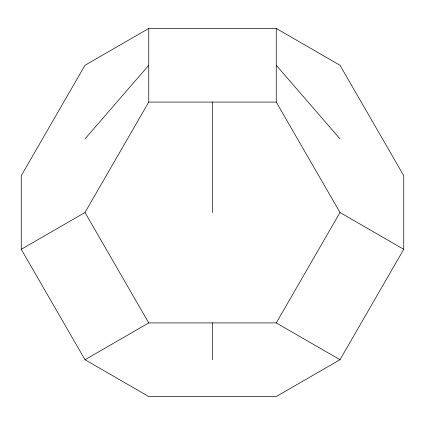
<?xml version="1.0" encoding="UTF-8"?>
<svg xmlns="http://www.w3.org/2000/svg" width="425" height="425" viewBox="0 0 425 425"><rect width="100%" height="100%" fill="white"/><g stroke="black" fill="none" stroke-linecap="round" stroke-linejoin="round"><path stroke-width="0.64" d="M212.5 212.5L212.5 102.08M21.25 249.305L85 212.5L148.75 102.08L148.75 28.47L276.25 28.47L340 65.275L403.75 175.695L403.75 249.305L340 359.725L276.25 396.53L148.75 396.53L85 359.725L21.25 249.305L21.25 175.695L85 65.275L148.75 28.47M85 359.725L148.75 322.915L276.25 322.915L340 212.5L276.25 102.08L276.25 28.47M85 138.89L148.75 65.275M148.75 102.08L276.25 102.08M340 212.5L403.75 249.305M276.25 322.915L340 359.725M276.25 65.275L340 138.89M85 212.5L148.75 322.915M212.5 322.915L212.5 359.725"/></g></svg>
